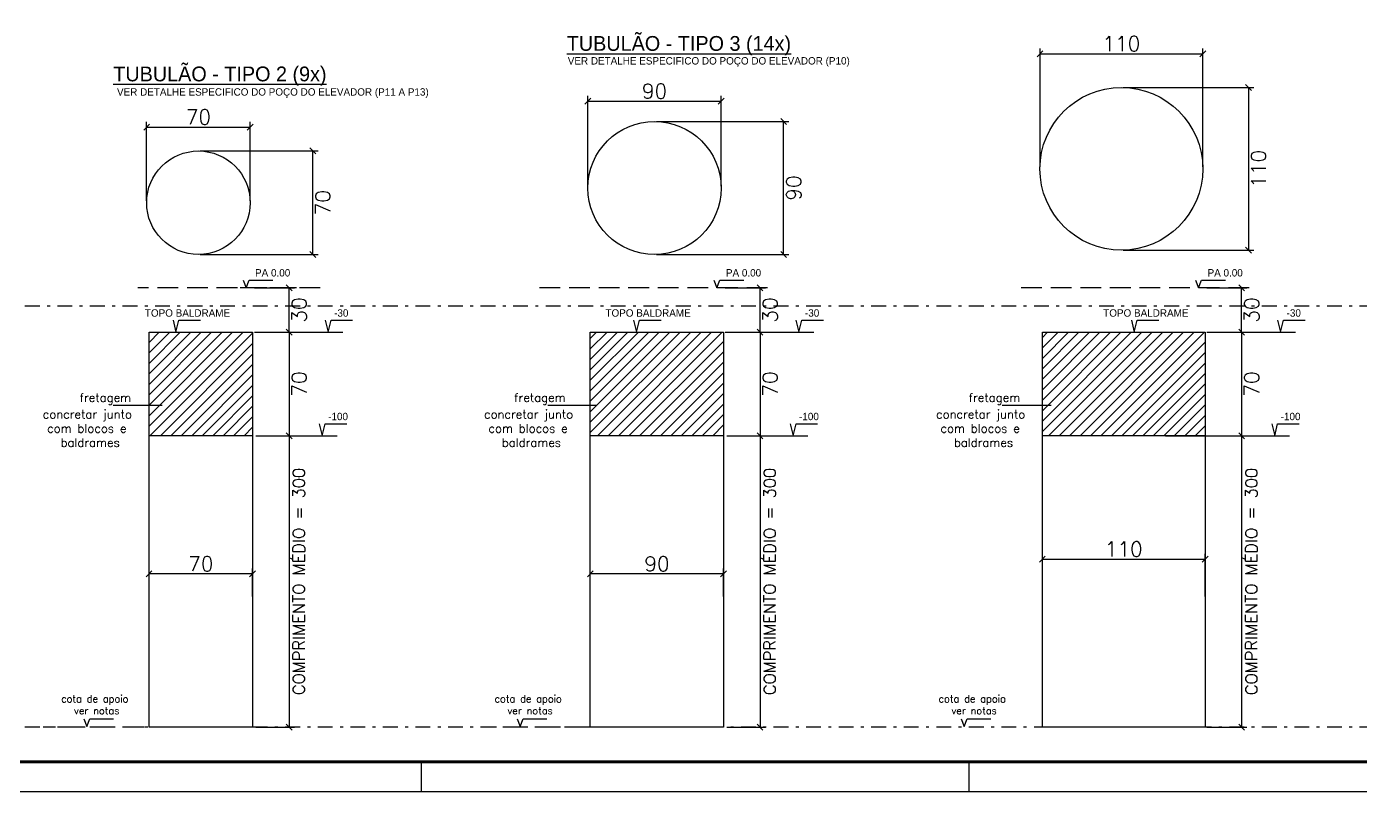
# Model space of a CAD drawing. Extents: x 369 to 487, y -15 to 69.
# Drawn here: x 400.14 to 445.2, y -15.04 to 10.82 of the extents above; entities that cross this region are included whole.
import ezdxf

# ---------------------------------------------------------------- set-up
doc = ezdxf.new("R2010")
doc.units = 0
doc.header["$MEASUREMENT"] = 0
for name, pattern in [('DASHDOT', [1, 0.5, -0.25, 0, -0.25]), ('ESTILO_TQS_0001', [1, 0.7, -0.3]), ('HIDDEN', [9.525, 6.35, -3.175])]:
    doc.linetypes.add(name, pattern=pattern)
doc.layers.get('0').update_dxf_attribs({"linetype": 'CONTINUOUS'})
doc.layers.get('Defpoints').update_dxf_attribs({"linetype": 'CONTINUOUS'})
for name, color, linetype in [('1', 1, 'CONTINUOUS'), ('2', 2, 'CONTINUOUS'), ('7', 7, 'CONTINUOUS'), ('ARQ-FOLHA', 7, 'CONTINUOUS'), ('COTAS', 1, 'CONTINUOUS'), ('fuste', 2, 'HIDDEN'), ('M-DET', 7, 'CONTINUOUS'), ('TEXT3', 2, 'CONTINUOUS'), ('TEXT5', 3, 'CONTINUOUS')]:
    doc.layers.add(name, color=color, linetype=linetype)
doc.styles.add('ARIAL', font='GOTHIC.TTF')
doc.styles.add('ROMANS', font='romans')
doc.styles.get("Standard").update_dxf_attribs({"font": 'ROMANS.SHX'})
doc.dimstyles.get("Standard").update_dxf_attribs({"dimtxt": 0.5, "dimasz": 0.2, "dimexe": 0.18, "dimexo": 0.0625, "dimgap": 0.09, "dimtad": 2, "dimdec": 1, "dimlfac": 20, "dimdsep": 46, "dimtxsty": 'ROMANS', "dimblk": 'OBLIQUE', "dimcen": 0.09, "dimclrd": 1, "dimclre": 1, "dimclrt": 3, "dimadec": 0, "dimazin": 0, "dimtfac": 1, "dimtdec": 1, "dimtofl": 0, "dimtmove": 0, "dimatfit": 3, "dimfxl": 1, "dimtolj": 1, "dimtzin": 0, "dimarcsym": 0})

# ---------------------------------------------------------------- blocks, each defined once
blk = doc.blocks.new('fla0')
at = {"layer": 'ARQ-FOLHA'}
for p, q in [((5027.19, 1347.898), (5027.19, 1348.898)), ((5045.69, 1347.898), (5045.69, 1348.898))]:
    blk.add_line(p, q, dxfattribs=at)
at = {"layer": 'ARQ-FOLHA', "const_width": 0.1}
blk.add_lwpolyline([(5100.19, 1430.998), (4984.79, 1430.998), (4984.79, 1348.898), (5100.19, 1348.898), (5100.19, 1430.998)], dxfattribs=at)
at = {"layer": 'ARQ-FOLHA'}
blk.add_lwpolyline([(4982.29, 1347.898), (5101.19, 1347.898)], dxfattribs=at)
blk = doc.blocks.new('_Oblique')
at = {"color": 0, "linetype": 'ByBlock', "lineweight": -2}
blk.add_line((-0.5, -0.5), (0.5, 0.5), dxfattribs=at)
blk = doc.blocks.new('*D1762')
at = {"layer": 'COTAS', "color": 1, "lineweight": -2, "transparency": 16777216}
for p, q in [((407.884, -3.017), (409.187, -3.017)), ((409.007, -3.017), (409.007, -12.873)), ((407.884, -12.873), (409.187, -12.873))]:
    blk.add_line(p, q, dxfattribs=at)
at = {"layer": 'Defpoints', "color": 0, "transparency": 16777216}
for p in [(407.822, -3.017), (407.822, -12.873), (409.007, -12.873)]:
    blk.add_point(p, dxfattribs=at)
at = {"layer": 'COTAS', "color": 1, "lineweight": -2, "transparency": 16777216, "xscale": 0.2, "yscale": 0.2, "zscale": 0.2}
for p, rotation in [((409.007, -3.017), 90), ((409.007, -12.873), 270)]:
    blk.add_blockref('_Oblique', p, dxfattribs=dict(at, rotation=rotation))
at = {"layer": 'COTAS', "color": 3, "transparency": 16777216, "insert": (409.335, -7.945), "char_height": 0.5, "attachment_point": 5, "rotation": 90, "style": 'ROMANS'}
blk.add_mtext('\\A1;{\\H0.8x;COMPRIMENTO MÉDIO = 300}', dxfattribs=at)
blk = doc.blocks.new('*D1763')
at = {"layer": 'COTAS', "color": 1, "lineweight": -2, "transparency": 16777216}
for p, q in [((406.005, 6.614), (409.986, 6.614)), ((409.806, 3.114), (409.806, 6.614)), ((406.005, 3.114), (409.986, 3.114))]:
    blk.add_line(p, q, dxfattribs=at)
at = {"layer": 'Defpoints', "color": 0, "transparency": 16777216}
for p in [(405.942, 6.614), (409.806, 6.614), (405.942, 3.114)]:
    blk.add_point(p, dxfattribs=at)
at = {"layer": 'COTAS', "color": 1, "lineweight": -2, "transparency": 16777216, "xscale": 0.2, "yscale": 0.2, "zscale": 0.2}
for p, rotation in [((409.806, 6.614), 90), ((409.806, 3.114), 270)]:
    blk.add_blockref('_Oblique', p, dxfattribs=dict(at, rotation=rotation))
at = {"layer": 'COTAS', "color": 3, "transparency": 16777216, "insert": (410.146, 4.864), "char_height": 0.5, "attachment_point": 5, "rotation": 90, "style": 'ROMANS'}
blk.add_mtext('\\A1;70', dxfattribs=at)
blk = doc.blocks.new('*D1764')
at = {"layer": 'COTAS', "color": 1, "lineweight": -2, "transparency": 16777216}
for p, q in [((404.192, 4.926), (404.192, 7.601)), ((404.192, 7.421), (407.692, 7.421)), ((407.692, 4.926), (407.692, 7.601))]:
    blk.add_line(p, q, dxfattribs=at)
at = {"layer": 'Defpoints', "color": 0, "transparency": 16777216}
for p in [(407.692, 7.421), (404.192, 4.864), (407.692, 4.864)]:
    blk.add_point(p, dxfattribs=at)
at = {"layer": 'COTAS', "color": 1, "lineweight": -2, "transparency": 16777216, "xscale": 0.2, "yscale": 0.2, "zscale": 0.2, "rotation": 180}
blk.add_blockref('_Oblique', (404.192, 7.421), dxfattribs=at)
at = {"layer": 'COTAS', "color": 1, "lineweight": -2, "transparency": 16777216, "xscale": 0.2, "yscale": 0.2, "zscale": 0.2}
blk.add_blockref('_Oblique', (407.692, 7.421), dxfattribs=at)
at = {"layer": 'COTAS', "color": 3, "transparency": 16777216, "insert": (405.942, 7.761), "char_height": 0.5, "attachment_point": 5, "style": 'ROMANS'}
blk.add_mtext('\\A1;70', dxfattribs=at)
blk = doc.blocks.new('*D1765')
at = {"layer": 'COTAS', "color": 1, "lineweight": -2, "transparency": 16777216}
for p, q in [((404.272, -8.454), (404.272, -7.507)), ((407.772, -8.454), (407.772, -7.507)), ((407.772, -7.687), (404.272, -7.687))]:
    blk.add_line(p, q, dxfattribs=at)
at = {"layer": 'Defpoints', "color": 0, "transparency": 16777216}
for p in [(404.272, -7.687), (404.272, -8.517), (407.772, -8.517)]:
    blk.add_point(p, dxfattribs=at)
at = {"layer": 'COTAS', "color": 1, "lineweight": -2, "transparency": 16777216, "xscale": 0.2, "yscale": 0.2, "zscale": 0.2, "rotation": 180}
blk.add_blockref('_Oblique', (404.272, -7.687), dxfattribs=at)
at = {"layer": 'COTAS', "color": 1, "lineweight": -2, "transparency": 16777216, "xscale": 0.2, "yscale": 0.2, "zscale": 0.2}
blk.add_blockref('_Oblique', (407.772, -7.687), dxfattribs=at)
at = {"layer": 'COTAS', "color": 3, "transparency": 16777216, "insert": (406.022, -7.347), "char_height": 0.5, "attachment_point": 5, "style": 'ROMANS'}
blk.add_mtext('\\A1;70', dxfattribs=at)
blk = doc.blocks.new('*D1766')
at = {"layer": 'COTAS', "color": 1, "lineweight": -2, "transparency": 16777216}
for p, q in [((434.379, 6.072), (434.379, 10.081)), ((439.879, 6.072), (439.879, 10.081)), ((434.379, 9.901), (439.879, 9.901))]:
    blk.add_line(p, q, dxfattribs=at)
at = {"layer": 'Defpoints', "color": 0, "transparency": 16777216}
for p in [(439.879, 9.901), (434.379, 6.009), (439.879, 6.009)]:
    blk.add_point(p, dxfattribs=at)
at = {"layer": 'COTAS', "color": 1, "lineweight": -2, "transparency": 16777216, "xscale": 0.2, "yscale": 0.2, "zscale": 0.2, "rotation": 180}
blk.add_blockref('_Oblique', (434.379, 9.901), dxfattribs=at)
at = {"layer": 'COTAS', "color": 1, "lineweight": -2, "transparency": 16777216, "xscale": 0.2, "yscale": 0.2, "zscale": 0.2}
blk.add_blockref('_Oblique', (439.879, 9.901), dxfattribs=at)
at = {"layer": 'COTAS', "color": 3, "transparency": 16777216, "insert": (437.129, 10.241), "char_height": 0.5, "attachment_point": 5, "style": 'ROMANS'}
blk.add_mtext('\\A1;110', dxfattribs=at)
blk = doc.blocks.new('*D1767')
at = {"layer": 'COTAS', "color": 1, "lineweight": -2, "transparency": 16777216}
for p, q in [((437.191, 8.759), (441.601, 8.759)), ((441.421, 8.759), (441.421, 3.259)), ((437.191, 3.259), (441.601, 3.259))]:
    blk.add_line(p, q, dxfattribs=at)
at = {"layer": 'Defpoints', "color": 0, "transparency": 16777216}
for p in [(437.129, 8.759), (437.129, 3.259), (441.421, 3.259)]:
    blk.add_point(p, dxfattribs=at)
at = {"layer": 'COTAS', "color": 1, "lineweight": -2, "transparency": 16777216, "xscale": 0.2, "yscale": 0.2, "zscale": 0.2}
for p, rotation in [((441.421, 8.759), 90), ((441.421, 3.259), 270)]:
    blk.add_blockref('_Oblique', p, dxfattribs=dict(at, rotation=rotation))
at = {"layer": 'COTAS', "color": 3, "transparency": 16777216, "insert": (441.761, 6.009), "char_height": 0.5, "attachment_point": 5, "rotation": 90, "style": 'ROMANS'}
blk.add_mtext('\\A1;110', dxfattribs=at)
blk = doc.blocks.new('*D1768')
at = {"layer": 'COTAS', "color": 1, "lineweight": -2, "transparency": 16777216}
for p, q in [((434.458, -8.454), (434.458, -7.007)), ((434.458, -7.187), (439.958, -7.187)), ((439.958, -8.454), (439.958, -7.007))]:
    blk.add_line(p, q, dxfattribs=at)
at = {"layer": 'Defpoints', "color": 0, "transparency": 16777216}
for p in [(439.958, -7.187), (434.458, -8.517), (439.958, -8.517)]:
    blk.add_point(p, dxfattribs=at)
at = {"layer": 'COTAS', "color": 1, "lineweight": -2, "transparency": 16777216, "xscale": 0.2, "yscale": 0.2, "zscale": 0.2, "rotation": 180}
blk.add_blockref('_Oblique', (434.458, -7.187), dxfattribs=at)
at = {"layer": 'COTAS', "color": 1, "lineweight": -2, "transparency": 16777216, "xscale": 0.2, "yscale": 0.2, "zscale": 0.2}
blk.add_blockref('_Oblique', (439.958, -7.187), dxfattribs=at)
at = {"layer": 'COTAS', "color": 3, "transparency": 16777216, "insert": (437.208, -6.847), "char_height": 0.5, "attachment_point": 5, "style": 'ROMANS'}
blk.add_mtext('\\A1;110', dxfattribs=at)
blk = doc.blocks.new('*D1737')
at = {"layer": 'COTAS', "color": 1, "lineweight": -2, "transparency": 16777216}
for p, q in [((440.021, 1.983), (441.373, 1.983)), ((441.193, 0.483), (441.193, 1.983)), ((440.021, 0.483), (441.373, 0.483))]:
    blk.add_line(p, q, dxfattribs=at)
at = {"layer": 'Defpoints', "color": 0, "transparency": 16777216}
for p in [(439.958, 1.983), (441.193, 1.983), (439.958, 0.483)]:
    blk.add_point(p, dxfattribs=at)
at = {"layer": 'COTAS', "color": 1, "lineweight": -2, "transparency": 16777216, "xscale": 0.2, "yscale": 0.2, "zscale": 0.2}
for p, rotation in [((441.193, 1.983), 90), ((441.193, 0.483), 270)]:
    blk.add_blockref('_Oblique', p, dxfattribs=dict(at, rotation=rotation))
at = {"layer": 'COTAS', "color": 3, "transparency": 16777216, "insert": (441.533, 1.233), "char_height": 0.5, "attachment_point": 5, "rotation": 90, "style": 'ROMANS'}
blk.add_mtext('\\A1;30', dxfattribs=at)
blk = doc.blocks.new('*D1738')
at = {"layer": 'COTAS', "color": 1, "lineweight": -2, "transparency": 16777216}
for p, q in [((440.021, -3.017), (441.373, -3.017)), ((441.193, -3.017), (441.193, -12.873)), ((440.021, -12.873), (441.373, -12.873))]:
    blk.add_line(p, q, dxfattribs=at)
at = {"layer": 'Defpoints', "color": 0, "transparency": 16777216}
for p in [(439.958, -3.017), (439.958, -12.873), (441.193, -12.873)]:
    blk.add_point(p, dxfattribs=at)
at = {"layer": 'COTAS', "color": 1, "lineweight": -2, "transparency": 16777216, "xscale": 0.2, "yscale": 0.2, "zscale": 0.2}
for p, rotation in [((441.193, -3.017), 90), ((441.193, -12.873), 270)]:
    blk.add_blockref('_Oblique', p, dxfattribs=dict(at, rotation=rotation))
at = {"layer": 'COTAS', "color": 3, "transparency": 16777216, "insert": (441.522, -7.945), "char_height": 0.5, "attachment_point": 5, "rotation": 90, "style": 'ROMANS'}
blk.add_mtext('\\A1;{\\H0.8x;COMPRIMENTO MÉDIO = 300}', dxfattribs=at)
blk = doc.blocks.new('*D1739')
at = {"layer": 'COTAS', "color": 1, "lineweight": -2, "transparency": 16777216}
for p, q in [((440.021, 0.483), (441.373, 0.483)), ((441.193, 0.483), (441.193, -3.017)), ((438.621, -3.017), (441.373, -3.017))]:
    blk.add_line(p, q, dxfattribs=at)
at = {"layer": 'Defpoints', "color": 0, "transparency": 16777216}
for p in [(439.958, 0.483), (438.558, -3.017), (441.193, -3.017)]:
    blk.add_point(p, dxfattribs=at)
at = {"layer": 'COTAS', "color": 1, "lineweight": -2, "transparency": 16777216, "xscale": 0.2, "yscale": 0.2, "zscale": 0.2}
for p, rotation in [((441.193, 0.483), 90), ((441.193, -3.017), 270)]:
    blk.add_blockref('_Oblique', p, dxfattribs=dict(at, rotation=rotation))
at = {"layer": 'COTAS', "color": 3, "transparency": 16777216, "insert": (441.533, -1.267), "char_height": 0.5, "attachment_point": 5, "rotation": 90, "style": 'ROMANS'}
blk.add_mtext('\\A1;70', dxfattribs=at)
blk = doc.blocks.new('*D1741')
at = {"layer": 'COTAS', "color": 1, "lineweight": -2, "transparency": 16777216}
for p, q in [((423.795, -3.017), (425.098, -3.017)), ((424.918, -3.017), (424.918, -12.873)), ((423.795, -12.873), (425.098, -12.873))]:
    blk.add_line(p, q, dxfattribs=at)
at = {"layer": 'Defpoints', "color": 0, "transparency": 16777216}
for p in [(423.733, -3.017), (423.733, -12.873), (424.918, -12.873)]:
    blk.add_point(p, dxfattribs=at)
at = {"layer": 'COTAS', "color": 1, "lineweight": -2, "transparency": 16777216, "xscale": 0.2, "yscale": 0.2, "zscale": 0.2}
for p, rotation in [((424.918, -3.017), 90), ((424.918, -12.873), 270)]:
    blk.add_blockref('_Oblique', p, dxfattribs=dict(at, rotation=rotation))
at = {"layer": 'COTAS', "color": 3, "transparency": 16777216, "insert": (425.246, -7.945), "char_height": 0.5, "attachment_point": 5, "rotation": 90, "style": 'ROMANS'}
blk.add_mtext('\\A1;{\\H0.8x;COMPRIMENTO MÉDIO = 300}', dxfattribs=at)
blk = doc.blocks.new('*D1742')
at = {"layer": 'COTAS', "color": 1, "lineweight": -2, "transparency": 16777216}
for p, q in [((421.416, 7.61), (425.897, 7.61)), ((425.717, 3.11), (425.717, 7.61)), ((421.416, 3.11), (425.897, 3.11))]:
    blk.add_line(p, q, dxfattribs=at)
at = {"layer": 'Defpoints', "color": 0, "transparency": 16777216}
for p in [(421.353, 7.61), (425.717, 7.61), (421.353, 3.11)]:
    blk.add_point(p, dxfattribs=at)
at = {"layer": 'COTAS', "color": 1, "lineweight": -2, "transparency": 16777216, "xscale": 0.2, "yscale": 0.2, "zscale": 0.2}
for p, rotation in [((425.717, 7.61), 90), ((425.717, 3.11), 270)]:
    blk.add_blockref('_Oblique', p, dxfattribs=dict(at, rotation=rotation))
at = {"layer": 'COTAS', "color": 3, "transparency": 16777216, "insert": (426.057, 5.36), "char_height": 0.5, "attachment_point": 5, "rotation": 90, "style": 'ROMANS'}
blk.add_mtext('\\A1;90', dxfattribs=at)
blk = doc.blocks.new('*D1743')
at = {"layer": 'COTAS', "color": 1, "lineweight": -2, "transparency": 16777216}
for p, q in [((419.103, 5.423), (419.103, 8.477)), ((419.103, 8.297), (423.603, 8.297)), ((423.603, 5.423), (423.603, 8.477))]:
    blk.add_line(p, q, dxfattribs=at)
at = {"layer": 'Defpoints', "color": 0, "transparency": 16777216}
for p in [(423.603, 8.297), (419.103, 5.36), (423.603, 5.36)]:
    blk.add_point(p, dxfattribs=at)
at = {"layer": 'COTAS', "color": 1, "lineweight": -2, "transparency": 16777216, "xscale": 0.2, "yscale": 0.2, "zscale": 0.2, "rotation": 180}
blk.add_blockref('_Oblique', (419.103, 8.297), dxfattribs=at)
at = {"layer": 'COTAS', "color": 1, "lineweight": -2, "transparency": 16777216, "xscale": 0.2, "yscale": 0.2, "zscale": 0.2}
blk.add_blockref('_Oblique', (423.603, 8.297), dxfattribs=at)
at = {"layer": 'COTAS', "color": 3, "transparency": 16777216, "insert": (421.353, 8.637), "char_height": 0.5, "attachment_point": 5, "style": 'ROMANS'}
blk.add_mtext('\\A1;90', dxfattribs=at)
blk = doc.blocks.new('*D1744')
at = {"layer": 'COTAS', "color": 1, "lineweight": -2, "transparency": 16777216}
for p, q in [((419.183, -8.454), (419.183, -7.507)), ((423.683, -8.454), (423.683, -7.507)), ((423.683, -7.687), (419.183, -7.687))]:
    blk.add_line(p, q, dxfattribs=at)
at = {"layer": 'Defpoints', "color": 0, "transparency": 16777216}
for p in [(419.183, -7.687), (419.183, -8.517), (423.683, -8.517)]:
    blk.add_point(p, dxfattribs=at)
at = {"layer": 'COTAS', "color": 1, "lineweight": -2, "transparency": 16777216, "xscale": 0.2, "yscale": 0.2, "zscale": 0.2, "rotation": 180}
blk.add_blockref('_Oblique', (419.183, -7.687), dxfattribs=at)
at = {"layer": 'COTAS', "color": 1, "lineweight": -2, "transparency": 16777216, "xscale": 0.2, "yscale": 0.2, "zscale": 0.2}
blk.add_blockref('_Oblique', (423.683, -7.687), dxfattribs=at)
at = {"layer": 'COTAS', "color": 3, "transparency": 16777216, "insert": (421.433, -7.347), "char_height": 0.5, "attachment_point": 5, "style": 'ROMANS'}
blk.add_mtext('\\A1;90', dxfattribs=at)
blk = doc.blocks.new('*D1747')
at = {"layer": 'COTAS', "color": 1, "lineweight": -2, "transparency": 16777216}
for p, q in [((423.745, 1.983), (425.098, 1.983)), ((424.918, 0.483), (424.918, 1.983)), ((423.745, 0.483), (425.098, 0.483))]:
    blk.add_line(p, q, dxfattribs=at)
at = {"layer": 'Defpoints', "color": 0, "transparency": 16777216}
for p in [(423.683, 1.983), (424.918, 1.983), (423.683, 0.483)]:
    blk.add_point(p, dxfattribs=at)
at = {"layer": 'COTAS', "color": 1, "lineweight": -2, "transparency": 16777216, "xscale": 0.2, "yscale": 0.2, "zscale": 0.2}
for p, rotation in [((424.918, 1.983), 90), ((424.918, 0.483), 270)]:
    blk.add_blockref('_Oblique', p, dxfattribs=dict(at, rotation=rotation))
at = {"layer": 'COTAS', "color": 3, "transparency": 16777216, "insert": (425.258, 1.233), "char_height": 0.5, "attachment_point": 5, "rotation": 90, "style": 'ROMANS'}
blk.add_mtext('\\A1;30', dxfattribs=at)
blk = doc.blocks.new('*D1748')
at = {"layer": 'COTAS', "color": 1, "lineweight": -2, "transparency": 16777216}
for p, q in [((423.745, 0.483), (425.098, 0.483)), ((424.918, 0.483), (424.918, -3.017)), ((423.795, -3.017), (425.098, -3.017))]:
    blk.add_line(p, q, dxfattribs=at)
at = {"layer": 'Defpoints', "color": 0, "transparency": 16777216}
for p in [(423.683, 0.483), (423.733, -3.017), (424.918, -3.017)]:
    blk.add_point(p, dxfattribs=at)
at = {"layer": 'COTAS', "color": 1, "lineweight": -2, "transparency": 16777216, "xscale": 0.2, "yscale": 0.2, "zscale": 0.2}
for p, rotation in [((424.918, 0.483), 90), ((424.918, -3.017), 270)]:
    blk.add_blockref('_Oblique', p, dxfattribs=dict(at, rotation=rotation))
at = {"layer": 'COTAS', "color": 3, "transparency": 16777216, "insert": (425.258, -1.267), "char_height": 0.5, "attachment_point": 5, "rotation": 90, "style": 'ROMANS'}
blk.add_mtext('\\A1;70', dxfattribs=at)
blk = doc.blocks.new('*D1749')
at = {"layer": 'COTAS', "color": 1, "lineweight": -2, "transparency": 16777216}
for p, q in [((407.834, 1.983), (409.187, 1.983)), ((409.007, 0.483), (409.007, 1.983)), ((407.834, 0.483), (409.187, 0.483))]:
    blk.add_line(p, q, dxfattribs=at)
at = {"layer": 'Defpoints', "color": 0, "transparency": 16777216}
for p in [(407.772, 1.983), (409.007, 1.983), (407.772, 0.483)]:
    blk.add_point(p, dxfattribs=at)
at = {"layer": 'COTAS', "color": 1, "lineweight": -2, "transparency": 16777216, "xscale": 0.2, "yscale": 0.2, "zscale": 0.2}
for p, rotation in [((409.007, 1.983), 90), ((409.007, 0.483), 270)]:
    blk.add_blockref('_Oblique', p, dxfattribs=dict(at, rotation=rotation))
at = {"layer": 'COTAS', "color": 3, "transparency": 16777216, "insert": (409.347, 1.233), "char_height": 0.5, "attachment_point": 5, "rotation": 90, "style": 'ROMANS'}
blk.add_mtext('\\A1;30', dxfattribs=at)
blk = doc.blocks.new('*D1750')
at = {"layer": 'COTAS', "color": 1, "lineweight": -2, "transparency": 16777216}
for p, q in [((407.834, 0.483), (409.187, 0.483)), ((409.007, 0.483), (409.007, -3.017)), ((407.884, -3.017), (409.187, -3.017))]:
    blk.add_line(p, q, dxfattribs=at)
at = {"layer": 'Defpoints', "color": 0, "transparency": 16777216}
for p in [(407.772, 0.483), (407.822, -3.017), (409.007, -3.017)]:
    blk.add_point(p, dxfattribs=at)
at = {"layer": 'COTAS', "color": 1, "lineweight": -2, "transparency": 16777216, "xscale": 0.2, "yscale": 0.2, "zscale": 0.2}
for p, rotation in [((409.007, 0.483), 90), ((409.007, -3.017), 270)]:
    blk.add_blockref('_Oblique', p, dxfattribs=dict(at, rotation=rotation))
at = {"layer": 'COTAS', "color": 3, "transparency": 16777216, "insert": (409.347, -1.267), "char_height": 0.5, "attachment_point": 5, "rotation": 90, "style": 'ROMANS'}
blk.add_mtext('\\A1;70', dxfattribs=at)

msp = doc.modelspace()

# ---------------------------------------------------------------- hatches: boundary and pattern name
at = {"layer": '2', "linetype": 'Continuous'}
h = msp.add_hatch(dxfattribs=at)
h.set_pattern_fill('ANSI31', color=256, scale=2)
h.set_pattern_definition([(45, (-38.01446, -16.82557), (-0.1767767, 0.1767767), [])])
h.paths.add_polyline_path([(404.2718, 0.4835), (404.2718, -3.0165), (407.7718, -3.0165), (407.7718, 0.4835)])
h = msp.add_hatch(dxfattribs=at)
h.set_pattern_fill('ANSI31', color=256, scale=2)
h.set_pattern_definition([(45, (-36.67469, -16.82557), (-0.1767767, 0.1767767), [])])
h.paths.add_polyline_path([(419.1829, -3.0165), (423.6829, -3.0165), (423.6829, 0.4835), (419.1829, 0.4835)])
h = msp.add_hatch(dxfattribs=at)
h.set_pattern_fill('ANSI31', color=256, scale=2)
h.set_pattern_definition([(45, (-37.6963, -16.82557), (-0.1767767, 0.1767767), [])])
h.paths.add_polyline_path([(439.9582, -3.0165), (439.9582, 0.4835), (434.4582, 0.4835), (434.4582, -3.0165)])

# ---------------------------------------------------------------- linework, layer by layer
at = {"layer": '1', "linetype": 'Continuous'}
for p, q in [((409.1871, 0.4835), (410.8248, 0.4835)), ((425.0982, 0.4835), (426.7359, 0.4835)), ((441.3735, 0.4835), (443.0112, 0.4835)), ((403.0617, -1.9808), (404.7182, -1.9808)), ((417.7438, -1.9808), (419.4002, -1.9808)), ((433.1045, -1.9808), (434.761, -1.9808)), ((408.9871, -3.0165), (410.6248, -3.0165)), ((424.8982, -3.0165), (426.5359, -3.0165)), ((441.1735, -3.0165), (442.8112, -3.0165))]:
    msp.add_line(p, q, dxfattribs=at)
at = {"layer": '2', "linetype": 'Continuous'}
for p, q in [((407.7718, -3.0165), (404.2718, -3.0165)), ((423.6829, -3.0165), (419.1829, -3.0165)), ((439.9582, -3.0165), (434.4582, -3.0165))]:
    msp.add_line(p, q, dxfattribs=at)
at = {"layer": 'COTAS', "linetype": 'ESTILO_TQS_0001'}
for p, q in [((409.2571, 1.9835), (403.8951, 1.9835)), ((410.0558, 1.9835), (407.0218, 1.9835)), ((425.1682, 1.9835), (417.3462, 1.9835)), ((441.4435, 1.9835), (433.6215, 1.9835))]:
    msp.add_line(p, q, dxfattribs=at)
at = {"layer": 'COTAS', "color": 10, "linetype": 'DASHDOT'}
for p, q in [((464.3769, 1.3674), (377.5174, 1.3674)), ((464.3769, -12.8728), (373.0847, -12.8728))]:
    msp.add_line(p, q, dxfattribs=at)
at = {"layer": 'COTAS', "color": 10, "linetype": 'ESTILO_TQS_0001'}
for p, q in [((404.1099, -12.8728), (400.6989, -12.8728)), ((419.0079, -12.8728), (415.5969, -12.8728))]:
    msp.add_line(p, q, dxfattribs=at)
at = {"layer": 'fuste', "linetype": 'Continuous'}
for points in [[(404.2718, 0.4835), (407.7718, 0.4835), (407.7718, -12.8728), (404.2718, -12.8728)], [(419.1829, 0.4835), (423.6829, 0.4835), (423.6829, -12.8728), (419.1829, -12.8728)], [(434.4582, 0.4835), (439.9582, 0.4835), (439.9582, -12.8728), (434.4582, -12.8728)]]:
    msp.add_lwpolyline(points, close=True, dxfattribs=at)
for centre, radius in [((437.1288, 6.0092), 2.75), ((421.3534, 5.3604), 2.25), ((405.9424, 4.8636), 1.75)]:
    msp.add_circle(centre, radius, dxfattribs=at)
at = {"layer": 'M-DET', "color": 2}
for points in [[(407.4507, 2.2453), (407.5512, 1.9835), (407.6517, 2.2453), (408.4577, 2.2453)], [(423.3617, 2.2453), (423.4622, 1.9835), (423.5627, 2.2453), (424.3688, 2.2453)], [(439.637, 2.2453), (439.7375, 1.9835), (439.8381, 2.2453), (440.6441, 2.2453)], [(405.0824, 0.8869), (405.1829, 0.4835), (405.2834, 0.8869), (406.0123, 0.8869)], [(410.2222, 0.8869), (410.3227, 0.4835), (410.4232, 0.8869), (411.1521, 0.8869)], [(420.6459, 0.8869), (420.7464, 0.4835), (420.8469, 0.8869), (421.5757, 0.8869)], [(426.1333, 0.8869), (426.2338, 0.4835), (426.3343, 0.8869), (427.0631, 0.8869)], [(437.4657, 0.8869), (437.5662, 0.4835), (437.6667, 0.8869), (438.3956, 0.8869)], [(442.4086, 0.8869), (442.5091, 0.4835), (442.6096, 0.8869), (443.3385, 0.8869)], [(410.0222, -2.6131), (410.1227, -3.0165), (410.2232, -2.6131), (410.9521, -2.6131)], [(425.9333, -2.6131), (426.0338, -3.0165), (426.1343, -2.6131), (426.8631, -2.6131)], [(442.2086, -2.6131), (442.3091, -3.0165), (442.4096, -2.6131), (443.1385, -2.6131)]]:
    msp.add_lwpolyline(points, dxfattribs=at)
at = {"layer": 'M-DET', "color": 10}
for points in [[(402.0652, -12.589), (402.1657, -12.8508), (402.2663, -12.589), (403.0723, -12.589)], [(416.7101, -12.589), (416.8106, -12.8508), (416.9111, -12.589), (417.7172, -12.589)], [(431.7146, -12.589), (431.8151, -12.8508), (431.9156, -12.589), (432.7216, -12.589)]]:
    msp.add_lwpolyline(points, dxfattribs=at)

# ---------------------------------------------------------------- block references
msp.add_blockref('fla0', (-4613.7068, -1362.9378))

# ---------------------------------------------------------------- texts
at = {"layer": '7', "linetype": 'Continuous', "char_height": 0.288, "attachment_point": 1}
for s, insert in [('\\pi1.12769;fretagem', (400.7995, -1.5822)), ('\\pi1.12769;fretagem', (415.4815, -1.5822)), ('\\pi1.12769;fretagem', (430.8423, -1.5822)), ('\\pi0.38711;concretar junto \\P\\pi0.53797;com blocos e \\P\\pi0.99054;baldrames', (400.2933, -2.1442)), ('\\pi0.38711;concretar junto \\P\\pi0.53797;com blocos e \\P\\pi0.99054;baldrames', (415.2044, -2.1442)), ('\\pi0.38711;concretar junto \\P\\pi0.53797;com blocos e \\P\\pi0.99054;baldrames', (430.4797, -2.1442))]:
    msp.add_mtext_dynamic_manual_height_columns(s, width=4.106799, gutter_width=1.44, heights=[0], dxfattribs=dict(at, insert=insert))
at = {"layer": '7', "color": 10, "linetype": 'Continuous', "char_height": 0.24, "attachment_point": 1}
for insert in [(400.8784, -11.7909), (415.5232, -11.7909), (430.5277, -11.7909)]:
    msp.add_mtext_dynamic_manual_height_columns('\\pi0.42545;cota de apoio\\P\\pi0.85974;ver notas', width=3.422332, gutter_width=1.2, heights=[0], dxfattribs=dict(at, insert=insert))
at = {"layer": 'TEXT3', "color": 2, "linetype": 'Continuous', "lineweight": 20, "style": 'ARIAL'}
for s, p in [('VER DETALHE ESPECIFICO DO POÇO DO ELEVADOR (P10)', (418.4221, 9.5364)), ('VER DETALHE ESPECIFICO DO POÇO DO ELEVADOR (P11 A P13)', (403.1904, 8.4839)), ('PA 0.00', (407.855, 2.3684)), ('PA 0.00', (423.7661, 2.3684)), ('PA 0.00', (440.0414, 2.3684)), ('TOPO BALDRAME', (404.1329, 1.01)), ('-30', (410.5258, 1.01)), ('TOPO BALDRAME', (419.6963, 1.01)), ('-30', (426.4369, 1.01)), ('TOPO BALDRAME', (436.5162, 1.01)), ('-30', (442.7122, 1.01)), ('-100', (410.3258, -2.49)), ('-100', (426.2369, -2.49)), ('-100', (442.5122, -2.49))]:
    msp.add_text(s, height=0.25, dxfattribs=at).set_placement(p)
at = {"layer": 'TEXT5', "color": 4, "style": 'ARIAL'}
for s, p in [('%%UTUBULÃO - TIPO 3 (14x)', (418.3878, 9.999)), ('%%UTUBULÃO - TIPO 2 (9x)', (403.064, 8.9678))]:
    msp.add_text(s, height=0.5, dxfattribs=at).set_placement(p)

# ---------------------------------------------------------------- dimensions: what is measured, and where the dimension line sits
at = {"layer": 'COTAS'}
for base, p1, p2, picture, middle in [((439.8788, 9.9009), (434.3788, 6.0092), (439.8788, 6.0092), '*D1766', (437.1288, 10.2409)), ((423.6034, 8.2974), (419.1034, 5.3604), (423.6034, 5.3604), '*D1743', (421.3534, 8.6374)), ((407.6924, 7.4206), (404.1924, 4.8636), (407.6924, 4.8636), '*D1764', (405.9424, 7.7606)), ((439.9582, -7.1874), (434.4582, -8.5165), (439.9582, -8.5165), '*D1768', (437.2082, -6.8474)), ((404.2718, -7.6874), (407.7718, -8.5165), (404.2718, -8.5165), '*D1765', (406.0218, -7.3474)), ((419.1829, -7.6874), (423.6829, -8.5165), (419.1829, -8.5165), '*D1744', (421.4329, -7.3474))]:
    dim = msp.add_linear_dim(base=base, p1=p1, p2=p2, dimstyle='Standard', dxfattribs=at)
    dim.commit()
    dim.dimension.update_dxf_attribs({"geometry": picture, "text_midpoint": middle})
for base, p1, p2, picture, middle in [((441.4211, 3.2592), (437.1288, 8.7592), (437.1288, 3.2592), '*D1767', (441.7611, 6.0092)), ((425.7168, 7.6104), (421.3534, 3.1104), (421.3534, 7.6104), '*D1742', (426.0568, 5.3604)), ((409.8058, 6.6136), (405.9424, 3.1136), (405.9424, 6.6136), '*D1763', (410.1458, 4.8636)), ((409.0071, 1.9835), (407.7718, 0.4835), (407.7718, 1.9835), '*D1749', (409.3471, 1.2335)), ((424.9182, 1.9835), (423.6829, 0.4835), (423.6829, 1.9835), '*D1747', (425.2582, 1.2335)), ((441.1935, 1.9835), (439.9582, 0.4835), (439.9582, 1.9835), '*D1737', (441.5335, 1.2335)), ((409.0071, -3.0165), (407.7718, 0.4835), (407.8218, -3.0165), '*D1750', (409.3471, -1.2665)), ((424.9182, -3.0165), (423.6829, 0.4835), (423.7329, -3.0165), '*D1748', (425.2582, -1.2665)), ((441.1935, -3.0165), (439.9582, 0.4835), (438.5582, -3.0165), '*D1739', (441.5335, -1.2665))]:
    dim = msp.add_linear_dim(base=base, p1=p1, p2=p2, angle=90, dimstyle='Standard', dxfattribs=at)
    dim.commit()
    dim.dimension.update_dxf_attribs({"geometry": picture, "text_midpoint": middle})
for base, p1, p2, picture, middle in [((409.0071, -12.8728), (407.8218, -3.0165), (407.8218, -12.8728), '*D1762', (409.0071, -7.9446)), ((424.9182, -12.8728), (423.7329, -3.0165), (423.7329, -12.8728), '*D1741', (424.9182, -7.9446)), ((441.1935, -12.8728), (439.9582, -3.0165), (439.9582, -12.8728), '*D1738', (441.1935, -7.9446))]:
    dim = msp.add_linear_dim(base=base, p1=p1, p2=p2, angle=90, text='{\\H0.8x;COMPRIMENTO MÉDIO = 300}', dimstyle='Standard', dxfattribs=at)
    dim.commit()
    dim.dimension.update_dxf_attribs({"geometry": picture, "text_midpoint": middle, "dimtype": 160})

doc.saveas('drawing.dxf')
